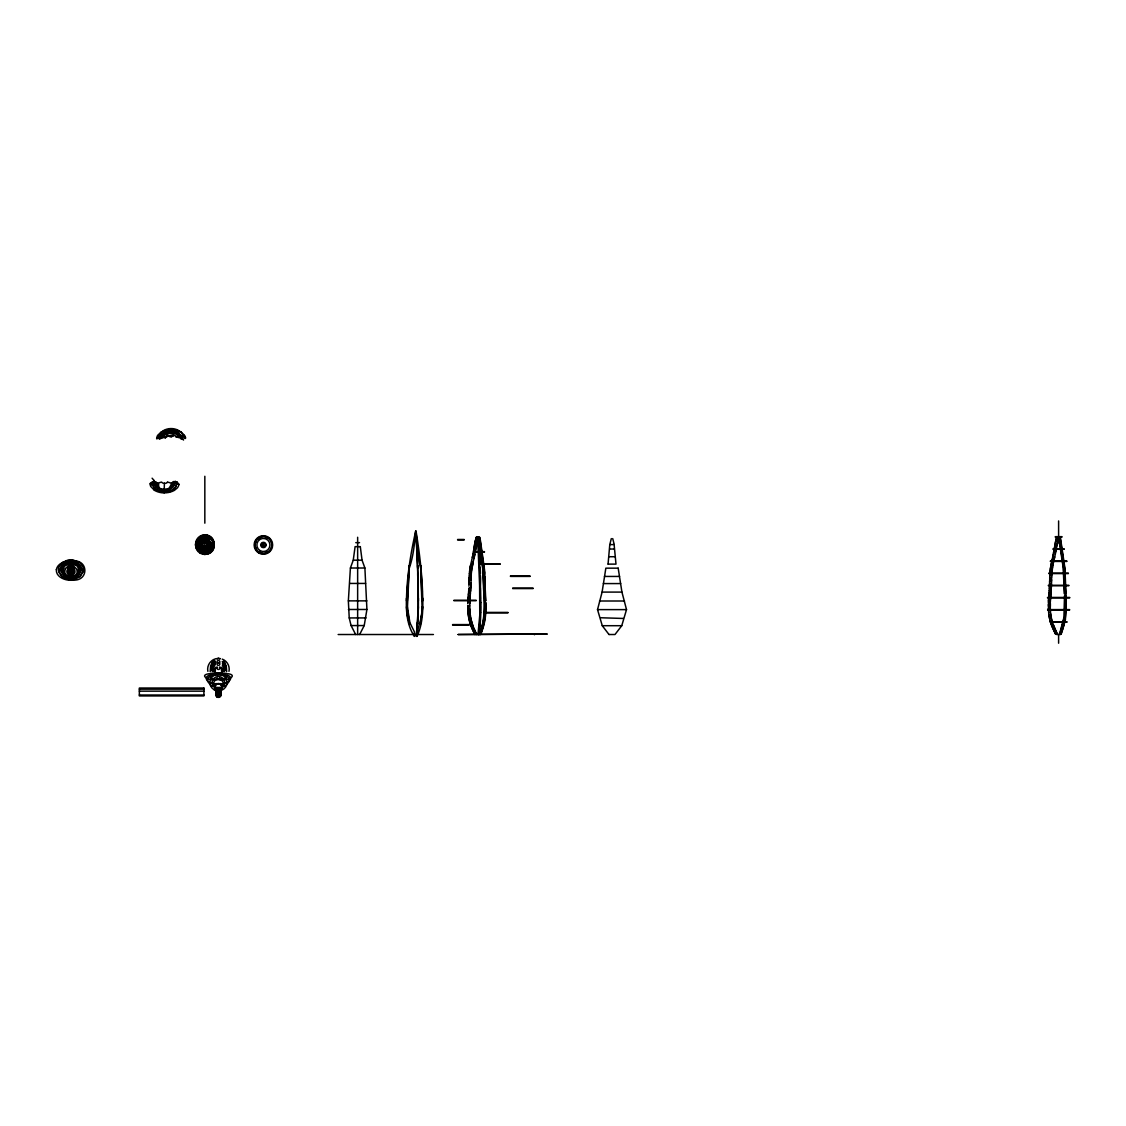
<?xml version="1.0" encoding="UTF-8"?>
<svg xmlns="http://www.w3.org/2000/svg" width="1126" height="1126" viewBox="0 0 1126 1126"><rect width="100%" height="100%" fill="white"/><g stroke="black" fill="none" stroke-linecap="round" stroke-linejoin="round"><path stroke-width="1.5" d="M418.154 609.447L418.154 598.202M418.379 609.476L418.393 598.173M422.757 598.173C423.052 611.122 422.616 624.466 416.958 636.401C417.31 626.408 423.137 617.175 422.109 606.773M469.781 605.858L469.908 611.052M1048.517 609.405L1048.517 602.129M1048.447 606.295L1048.461 604.212M1050.291 606.295L1050.305 604.212M266.06 544.984A2.646 2.646 0 0 0 262.076 542.676A2.646 2.646 0 0 0 262.076 547.278A2.646 2.646 0 0 0 266.06 544.984L266.06 544.871M164.396 483.434L164.129 492.878A19.424 19.424 0 0 1 154.332 490.274M467.937 605.169L467.811 605.774A72.669 70.192 -90 0 0 468.022 612.417L469.443 612.417L468.078 612.882A48.432 46.785 -90 0 0 470.161 623.593L470.64 624.578M469.655 605.858L469.95 600.665M211.899 668.168L212.364 671.11M469.078 581.931L469.232 580.706M1049.601 581.452L1049.742 580.411M1050.333 603.17L1050.305 607.322M1051.445 581.452L1051.585 580.411M417.929 617.864L418.154 606.773M418.379 606.844L416.268 636.401L417.465 622.734M469.204 581.931L468.937 586.21M469.106 580.706L469.317 577.638M469.12 580.087L469.176 578.243M471.09 579.989L470.865 584.141M1049.77 579.383L1049.531 583.535M1051.417 582.494L1051.614 579.383M176.655 481.872C177.387 494.877 151.348 494.624 152.46 481.801M469.19 582.536L469.134 584.38M470.978 579.989L471.147 577.919M1049.643 579.383L1049.798 578.342M1051.487 579.383L1051.67 577.3M471.006 583.099L470.823 585.182A134.853 130.264 -90 0 1 470.682 588.279M1051.374 583.535L1051.529 582.494M471.006 578.947L471.287 574.809M1049.671 578.342L1049.826 577.3M469.697 603.775L470.063 598.596M1049.657 583.535L1049.502 584.563A134.853 130.264 -90 0 1 1049.348 587.673M1050.22 603.17L1051.191 589.742M1051.191 587.673A134.853 130.264 -90 0 0 1051.346 584.563L1051.501 583.535M467.867 603.353L468.008 602.621M1049.699 577.3L1050.192 571.107M1051.543 577.3L1051.867 573.162M469.19 577.638L469.359 576.413M467.881 602.748L468.078 600.974M360.207 546.645L355.098 546.645L353.254 560.185L350.397 568.011L348.356 600.862L349.229 617.935L351.073 625.563L355.647 634.515M469.218 577.019L470.626 576.413L469.401 575.555M1048.405 602.129L1048.672 599.018M1050.248 602.129L1050.291 601.087M471.062 576.878L471.118 575.836M1051.585 576.259L1052.585 567.025M1048.447 601.087L1048.742 597.99M408.977 573.655L407.359 609.447L409.639 624.114L407.302 615.345L406.472 606.844M469.289 575.555L469.528 573.584M1049.784 575.231L1050.305 570.08M468.965 587.983L470.189 588.11M1050.347 600.059L1050.994 590.77M468.008 600.257L468.36 596.611M468.12 600.257L468.163 599.525M470.612 589.32L470.795 588.279A134.853 130.264 -90 0 0 470.95 585.182M1049.291 588.701L1049.474 587.673M1051.135 588.701L1051.318 587.673A134.853 130.264 -90 0 0 1051.473 584.563M417.929 615.19L417.535 624.128L418.168 615.345M468.768 589.306L470.063 588.11M468.937 588.574L468.571 592.22M471.161 574.809L471.358 573.781M468.092 598.793L468.641 592.952M470.471 591.375L470.738 589.32M1049.404 588.701L1049.15 590.77M1051.065 589.742L1051.248 588.701M469.95 598.596L470.218 596.541M1048.616 597.99L1048.883 595.921M406.472 600.848C406.767 577.103 410.54 554.203 415.663 531.148C414.551 543.464 413.411 556.3 409.315 568.109M407.33 600.876L409.287 565.548L407.091 591.924M469.373 573.979L469.556 573.19M468.838 590.038L468.74 591.488M422.743 606.844L420.434 624.128L422.109 609.447L420.913 573.655M470.021 597.568L470.288 595.513M470.668 590.348L470.316 593.444M1049.263 590.77L1048.996 592.825M468.683 592.22L468.346 595.147M1048.77 595.921L1048.968 594.894M471.231 573.781L471.428 572.754M470.161 595.513L470.443 593.444M1048.841 594.894L1049.038 593.866M1048.925 593.866L1049.122 592.825M469.429 573.19L469.683 571.628M479.704 624.24L479.76 623.579A48.432 12.541 -90 0 0 480.323 612.882M471.315 572.754L471.527 571.726M608.054 564.126L609.785 544.59L611.319 538.594M1051.825 572.135L1052.022 570.08M479.676 624.578L480.267 598.596M469.528 572.022L469.767 570.84A53.457 51.627 90 0 1 469.964 569.334M359.644 634.515L364.219 625.563L366.921 609.476L364.894 568.011L362.051 560.185L360.306 546.645M471.4 571.726L472.85 563.591M469.612 571.234L469.655 570.84A53.457 51.627 -90 0 1 469.838 569.334L470.063 568.658M471.512 570.699L471.639 569.672M1050.178 570.08L1051.529 562.986M217.937 673.545L217.585 674.544M217.191 678.049L217.022 679.203M217.557 674.784L217.909 673.77M478.001 634.515L479.76 615.176L479.634 588.279A134.853 34.906 90 0 1 479.592 585.182L477.649 537.271M478.451 634.515L479.577 625.141A66.082 17.101 90 0 1 478.494 634.501M1050.305 569.066L1050.994 564.999M1052.148 569.066L1052.951 564.999M608.997 634.515L602.269 625.704L597.526 609.616L602.1 592.093L605.844 568.166L618.16 568.166M469.894 568.996L470.274 567.293M228.986 671.335C230.098 666.325 227.072 660.849 222.244 659.132M471.78 568.658L473.3 561.578M478.916 542.113A73.134 18.931 -90 0 1 479.057 545.04L479.338 551.641L473.427 551.641L474.482 545.04A73.134 70.642 -90 0 1 475.496 539.945C477.368 541.451 473.483 534.808 479.76 537.271C481.154 539.27 478.029 540.17 480.309 539.945A73.134 51.712 90 0 1 481.055 545.04L483.716 563.802M473.666 550.91L474.609 545.04A73.134 70.642 -90 0 1 475.608 539.945M470.105 567.631L470.457 566.279M476.579 544.322L474.539 555.54M1055.245 543.703L1052.543 557.947M1057.68 540.663L1055.653 551.881M1057.089 543.703L1055.456 552.894M473.469 552.106L472.709 555.442M475.13 552.486L476.762 543.295M1053.612 552.894L1055.625 541.676M470.274 566.617L470.654 565.266M473.216 553.499L472.962 554.794M1052.641 566.012L1053.162 563.985M217.417 667.282C215.488 669.998 220.949 670.561 219.866 667.352M217.093 667.746L216.994 667.352M476.636 543.295L476.96 542.282M1055.315 542.69L1056.061 539.65M470.401 565.942L470.724 564.928M1055.259 553.908L1055.583 552.894M470.612 564.928L472.132 564.253L470.851 563.802L471.541 561.227M474.862 554.527L473.877 558.566M1053.542 553.908L1052.894 556.948M1055.386 553.908L1053.922 559.96M476.833 542.282L477.635 539.27M1057.356 541.676L1058.722 536.666M472.836 555.442L472.301 557.37M1051.191 563.985L1052.669 557.947M1053.035 563.985L1053.823 560.973M472.695 556.089L471.569 560.593M474.44 556.54L472.948 562.592M1051.628 561.973L1051.853 560.973M1053.472 561.973L1054.049 559.96M1054.738 556.948L1054.274 558.96M477.044 541.268L478.212 537.271M1055.724 540.663L1056.315 538.65M1052.078 559.96L1052.317 558.96M483.631 624.578L483.87 623.579A48.432 34.244 -90 0 0 485.419 612.882M1057.793 539.65L1058.609 536.666L1063.226 568.039L1063.929 584.563A134.853 95.358 -90 0 0 1064.028 587.673L1064.351 593.866M222.399 671.209L221.541 667.282M226.678 671.659L226.242 665.593L222.244 661.483M475.735 539.481L476.368 537.271M1056.202 538.65L1056.878 536.666M153.84 481.154C154.783 492.132 173.545 493.709 175.234 481.168M609.039 634.515L614.993 634.515L621.763 625.704L626.52 609.616L621.932 592.093L618.188 568.166M221.498 671.279L221.555 668.914L220.175 667.211M224.496 671.11L224.961 668.168M165.409 437.901C169.266 427.979 174.826 437.184 178.527 437.254M479.071 634.515C485.461 619.947 484.546 603.761 483.518 588.279A134.853 95.358 90 0 1 483.406 585.182L482.702 568.658L478.086 537.271L478.888 551.641M479.395 634.515C485.799 619.947 484.884 603.761 483.842 588.279A134.853 95.358 90 0 1 483.73 585.182L483.04 568.658L478.423 537.271M1059.904 633.91L1064.506 616.598L1064.788 595.921M1060.931 633.91C1067.335 619.342 1066.406 603.156 1065.379 587.673A134.853 95.358 -90 0 1 1065.28 584.563L1064.577 568.039L1059.96 536.666M212.251 666.437L215.53 662.75M161.862 434.608L161.046 435.227M211.885 662.933L210.9 667.591L212.547 671.518M222.807 671.504L223.652 668.253L222.357 665.156M217.093 658.935L218.43 658.02L219.767 658.935M178.795 437.029L180.118 435.551M224.313 671.518L225.96 667.591L224.961 662.933M215.319 667.282L214.461 671.209M212.293 662.327L214.433 660.329M172.855 482.407L173.798 481.464M173.179 482.083L172.32 482.941M179.597 436.226L180.357 437.029A4.814 4.814 0 0 1 180.737 438.098L176.683 437.043M150.56 483.673L152.038 482.111M172.559 487.065L173.559 485.813A5.166 5.166 0 0 0 174.178 484.011L167.436 482.027M163.073 435.509L162.074 436.747A5.081 5.081 0 0 0 161.539 438.098L159.484 438.887A6.446 6.446 0 0 1 160.525 435.466L161.919 434.059M157.246 437.761L159.385 435.889M157.387 437.634L157.513 437.507A42.126 12.879 -88.5 0 0 159.357 438.788M222.315 671.392L224.482 666.874L222.554 662.327M215.249 664.467L213.264 667.788L214.053 671.504M173.39 489.796L175.093 488.121A6.418 6.418 0 0 0 176.261 484.813M215.235 661.624L212.392 666.325L214.545 671.392M216.685 667.211L215.305 668.914L215.362 671.279M161.187 432.018L157.696 435.312A7.755 7.755 0 0 0 156.711 438.225L157.387 438.605M184.903 438.577L185.579 438.225A7.263 7.263 0 0 0 184.903 435.889L181.272 432.159M178.288 484.462L178.935 484.138A7.713 7.713 0 0 1 177.415 487.84L174.46 490.331A19.818 19.818 0 0 1 164.143 492.808L164.227 489.571C166.845 497.059 170.392 484.588 172.067 483.153A7.572 7.572 0 0 1 164.199 490.303A7.601 7.601 0 0 1 157.232 484.771A7.361 7.361 0 0 1 156.936 483.153L158.358 483.814M209.605 675.051C200.935 678.274 211.083 684.791 216.164 683.637A28.629 26.94 0 0 0 220.696 683.623C225.777 684.791 235.925 678.274 227.255 675.051M215.39 661.145L210.618 665.593L210.182 671.659M262.639 543.14L262.71 543.112A2.238 2.238 0 0 1 263.4 542.971M215.545 658.823C210.238 660.174 206.677 665.987 207.874 671.335M167.83 436.367L161.539 438.098M211.604 674.404L216.164 673.658M215.418 673.067L210.703 674.938L207.691 678.795A5.771 5.363 0 0 0 207.691 681.469L210.703 685.326L216.445 687.367A14.948 13.906 0 0 0 221.428 687.198L226.157 685.326L229.169 681.469A5.771 5.363 0 0 0 229.169 678.795L226.157 674.938L221.428 673.067M209.323 673.658C197.613 675.431 210.59 681.033 215.798 679.611A57.412 54.527 0 0 0 222.399 679.541C227.86 680.864 238.473 674.967 227.536 673.658M216.488 658.611L220.358 658.611M210.52 673.447L214.461 673.024A57.412 54.527 0 0 1 219.725 672.912M221.625 679.048C229.057 679.499 227.156 673.981 220.823 674.882A32.724 32.091 0 0 0 216.037 674.882C209.703 673.981 207.803 679.499 215.235 679.048M1055.329 536.666L1061.888 536.666M1055.329 537.116L1061.888 537.116M457.592 539.481L464.165 539.481M478.789 539.945L477.987 539.945L478.747 539.481M457.592 539.945L464.165 539.945M355.774 542.648L359.532 542.648M609.912 544.59L614.12 544.59L615.992 564.126L608.139 564.126M1053.106 548.812L1064.112 548.812M609.799 549.038L614.247 549.038M1053.106 549.277L1064.112 549.277M484.462 551.641L480.647 551.641L484.462 552.106M473.356 552.106L479.366 552.106L480.028 563.802L479.268 564.253L480.07 564.59M608.8 556.723L615.232 556.723M353.297 560.185L361.995 560.185M1050.389 560.973L1066.829 560.973M1050.389 561.438L1066.829 561.438M500.099 563.802L482.561 563.802L500.099 564.253M350.453 568.011L364.838 568.011M1048.827 573.134L1068.391 573.134M1048.827 573.584L1068.391 573.584M510.458 575.949L530.022 575.949M510.458 576.413L530.022 576.413M604.465 576.442L619.567 576.442M349.707 583.437L365.584 583.437M603.367 583.578L620.679 583.578M1048.39 585.281L1068.827 585.281M1048.39 585.745L1068.827 585.745M512.64 588.11L533.091 588.11M512.64 588.574L533.091 588.574M602.143 592.093L621.904 592.093M1047.518 597.442L1069.7 597.442M1047.518 597.906L1069.7 597.906M453.947 600.257L476.129 600.257M453.947 600.721L476.129 600.721M348.384 600.862L366.907 600.862M599.553 601.002L624.48 601.002M348.398 609.476L366.893 609.476M597.526 609.616L626.506 609.616M1047.616 609.588L1069.601 609.588M1047.616 610.053L1069.601 610.053M507.953 612.417L484.518 612.417L485.742 612.882A48.432 34.244 -90 0 1 484.222 623.593L482.604 624.578L483.842 625.043A66.082 46.729 -90 0 1 480.732 634.501M485.968 612.882L507.953 612.882M349.257 617.935L366.049 617.935M1050.305 621.749L1066.913 621.749M1050.305 622.214L1066.913 622.214M452.582 624.578L469.176 624.578M470.513 624.578L472.047 624.578L470.668 625.043A66.082 63.83 -90 0 0 474.933 634.501M452.582 625.043L469.176 625.043M351.115 625.563L364.177 625.563M602.283 625.704L621.749 625.704M338.152 634.515L433.426 634.515M1056.652 634.515L1060.565 634.515M139.357 689.154L203.905 689.154M139.357 691.153L203.905 691.153M139.357 695.024L203.905 695.024M623.368 618.455L623.044 618.455M622.622 618.441L601.017 617.766M221.062 672.954L226.34 673.447M181.173 435.213L182.285 437.479A6.812 6.812 0 0 1 182.75 438.901M225.256 674.404L220.696 673.658A28.629 26.94 0 0 0 217.304 673.587M165.198 437.859L163.734 437.254A7.46 7.46 0 0 1 178.204 436.874M175.445 436.691L176.163 436.888M150.785 484.49L150.152 484.18A7.263 7.263 0 0 0 150.729 486.474L154.361 490.204M182.764 435.818L185.03 437.761M178.71 435.1L179.47 435.509M222.413 663.425L224.609 666.437M163.411 436.987L162.271 435.692M156.683 482.941L155.36 481.604M176.965 482.111L178.443 483.673M156.43 487.037L155.275 485.531A4.926 4.926 0 0 1 154.825 484.011L161.539 482.069A3.448 3.448 0 0 0 164.382 483.307M223.595 661.215L224.567 662.327M155.838 482.083L155.881 482.139A7.136 7.136 0 0 0 156.176 483.87M154.431 487.783L153.952 487.15A6.981 6.981 0 0 1 153.361 486.122A6.798 6.798 0 0 1 152.911 484.813M162.552 436.086L162.608 436.17A7.319 7.319 0 0 1 163.003 434.903M219.443 667.282L219.866 668.295M1054.992 629.293L1057.398 633.91L1055.428 633.91L1051.585 625.493M1056.793 632.995L1057.272 633.91M1055.555 633.91L1052.852 628.364M476.875 634.515L475.805 632.699M476.284 633.614L476.762 634.515M1056.441 632.08L1052.43 622.594M474.905 630.841L475.932 632.699M475.468 631.77L473.666 628.026M474.595 629.913L473.272 627.069M1054.302 627.407L1054.696 628.364M1052.458 627.407L1051.234 624.536M1053.908 626.464L1053.19 624.536M473.399 627.069L472.23 624.17M473.033 626.112L470.865 619.23M1051.346 624.536L1050.023 620.609M470.527 624.24L470.302 623.579A48.432 46.785 90 0 1 468.191 612.882M1051.022 623.565L1049.333 617.611M1052.134 621.608L1052.557 622.594M472.033 623.199L471.217 620.229M1051.614 619.624L1052.261 621.608M612.713 538.594L614.247 544.59M420.674 568.109L418.675 560.284L415.93 531.134L417.943 576.287M1051.98 620.609L1051.388 618.624M479.437 537.271L479.901 539.481M1060.284 536.666L1064.9 568.039L1065.604 584.563A134.853 95.358 90 0 0 1065.717 587.673L1066.026 593.866M1058.933 536.666L1063.549 568.039L1064.253 584.563A134.853 95.358 -90 0 0 1064.366 587.673L1064.675 593.866M1050.685 614.557L1051.501 618.624M1049.657 618.624L1049.15 616.598M470.992 619.23L470.471 617.217M1051.121 616.598L1051.304 617.611M470.781 618.23L469.936 613.121M1048.982 615.584L1049.263 616.598M483.392 563.802L480.732 545.04A73.134 51.712 -90 0 0 479.986 539.945M483.786 564.253L484.462 569.334A53.457 37.791 90 0 1 484.602 570.84C485.714 573.387 483.392 577.089 484.898 576.413L485.179 588.11L483.969 588.574L485.207 588.574L485.799 600.257L484.588 600.721L485.827 600.848M483.462 564.253L484.138 569.334A53.457 37.791 90 0 1 484.264 570.84L484.546 575.949M219.345 673.179L219.246 674.488M219.697 678.148L219.922 679.808L219.711 678.232M1050.952 615.584L1050.558 613.543M1048.841 614.557L1049.108 615.584M470.429 616.189L470.161 614.149M1048.968 614.557L1048.616 612.502M1050.685 613.543L1050.375 611.474M407.345 606.773L409.92 622.734L414.354 631.742L414.382 636.401C406.908 625.085 405.965 611.334 406.458 598.173M417.859 567.926L417.633 565.548L417.718 576.329M417.633 568.109L416.029 531.134C419.787 554.274 422.531 577.328 422.743 600.848M1048.742 612.502L1048.461 610.447M470.063 613.121L469.697 608.983M1059.102 536.666L1059.186 537.651M1058.609 536.666L1058.736 537.651M1058.159 536.666L1058.384 539.65M1058.693 537.651L1058.834 539.65M1050.488 611.474L1050.206 608.364M479.465 561.874L478.831 551.473M479.24 558.017L478.986 553.499M479.409 561.578L479.592 563.802M479.465 562.592L479.986 578.947M422.306 591.924L420.688 565.534L422.109 600.876M1066.139 595.921L1065.407 619.624L1061.255 633.91L1059.58 633.91L1064.183 616.598L1064.464 595.921M1048.573 610.447L1048.362 608.364M1059.003 542.69L1059.045 543.703M484.884 588.574L485.475 600.257M480.211 567.293L480.295 569.334A53.457 13.836 90 0 1 480.352 570.84L480.422 573.584M479.775 567.293L479.859 569.334A53.457 13.836 90 0 1 479.901 570.84L479.915 571.234M478.649 545.772L478.86 550.91M484.856 588.11L484.56 576.413M1050.375 609.405L1050.192 607.322M485.883 602.621L485.939 605.774A72.669 51.388 -90 0 1 485.785 612.417M485.559 602.621L485.616 605.774A72.669 51.388 -90 0 1 485.461 612.417M479.943 572.416L479.957 573.19M480.169 593.444L480.197 594.472M418.042 580.735L418.225 591.924M417.985 591.995L417.718 573.655M480.197 592.22L480.07 588.279A134.853 34.906 90 0 1 480.042 585.182L480.014 583.099M480.267 595.879L480.323 598.793M480.112 590.348L480.225 593.683M480.239 594.415L480.253 597.568M418.225 589.25L418.379 600.848M417.999 589.32L418.154 600.876M480.126 588.11L480.014 582.072M417.943 573.613L418.042 583.409M480.45 575.555L479.676 576.413L480.464 576.413C480.858 579.96 480.14 587.434 480.577 588.574L480.788 600.257C479.029 600.285 481.661 601.059 480.83 602.621M480.014 576.413L480.056 582.536M480.83 602.748L480.844 605.774A72.669 18.804 -90 0 1 480.788 612.417L479.986 612.417L480.774 612.882A48.432 12.541 90 0 1 480.211 623.593L479.296 624.578L480.084 625.043A66.082 17.101 -90 0 1 478.93 634.501M480.38 603.353L480.394 605.169M1058.609 520.944L1058.609 541.916M1058.609 634.473L1058.609 643.213M357.646 537.271L357.646 634.515M204.833 476.284L204.833 523.182M204.833 534.723L204.833 554.513M70.966 560.382L70.966 580.171M475.059 634.501A66.082 63.83 -90 0 1 470.767 625.043M468.149 612.417A72.669 70.192 -90 0 1 467.937 605.774M478.466 542.113A73.134 18.931 90 0 1 478.606 545.04M480.394 605.774A72.669 18.804 90 0 1 480.338 612.417M483.547 625.043A66.082 46.729 90 0 1 480.394 634.501M534.188 634.051A3.617 1.492 90 0 1 534.174 634.515M266.707 552.204A7.966 7.966 0 0 1 266.172 552.43M260.641 552.43A7.966 7.966 0 0 1 260.092 552.204M256.151 548.263A7.966 7.966 0 0 1 255.912 547.658M255.926 542.225A7.966 7.966 0 0 1 256.151 541.648M258.192 538.946A7.966 7.966 0 0 1 260.627 537.496M266.158 537.496A7.966 7.966 0 0 1 266.707 537.721M158.921 436.198A7.84 7.84 0 0 1 159.54 434.509C164.227 426.74 177.275 426.613 182.412 433.96A7.586 7.586 0 0 1 183.003 435.1A7.432 7.432 0 0 1 183.369 436.198M159.582 434.833A36.708 10.444 -81.5 0 1 160.765 435.959M160.722 438.591A49.614 6.897 -71.7 0 1 161.708 437.395M162.2 434.777A9.993 9.993 0 0 1 180.315 435.34M182.187 438.633A37.848 9.543 70.8 0 1 183.51 440.069M185.452 437.451A66.617 12.766 77 0 1 184.889 436.902M161.285 432.201A19.705 19.705 0 0 1 181.187 432.285M157.147 438.394A66.448 13.005 -77.9 0 1 156.598 438.788M183.96 435.143A41.521 13.188 84.2 0 1 182.468 437.493M182.806 439.14A56.736 13.118 78.3 0 1 180.864 438.873M162.031 434.214A14.427 14.427 0 0 1 180.371 435.523M163.2 435.649A12.442 12.442 0 0 1 178.499 435.396M169.674 436.649A23.899 3.716 6.3 0 1 171.588 437.057M172.799 435.846A3.477 3.477 0 0 1 173.305 436.114M168.759 436.1A3.899 3.899 0 0 1 172.742 435.959M167.225 436.269A16.89 3.969 -1.6 0 1 168.154 436.001M163.214 435.002A8.712 8.712 0 0 1 179.301 435.523M180.807 438.084A52.049 6.784 77.4 0 1 180.934 437.282M173.376 482.111A8.276 8.276 0 0 1 164.255 489.247M164.227 489.472A8.614 8.614 0 0 1 156.092 483.899M173.812 482.843A49.361 7.009 87.1 0 1 174.389 484.011M163.974 492.118A7.277 7.277 0 0 1 158.639 483.856M175.163 482.59A39.494 11.795 -82.1 0 1 176.669 481.661M154.684 487.952A51.74 6.728 85 0 1 155.275 489.937M178.893 484.616A66.293 15.173 -87.7 0 1 178.401 484.25M150.518 483.096A66.307 14.976 89.3 0 1 150.025 483.645M152.587 484.462A38.284 10.345 -85.5 0 1 153.798 482.913M176.486 482.421A57.454 16.2 -79.7 0 1 174.206 483.8M178.218 483.969A42.014 12.316 87.4 0 1 176.458 482.252M173.46 489.909A14.131 14.131 0 0 1 164.157 492.034M164.143 491.949A14.356 14.356 0 0 1 154.304 487.896M172.644 487.178A12.231 12.231 0 0 1 164.326 489.613A12.133 12.133 0 0 1 156.345 487.15M167.394 482.392A3.42 3.42 0 0 1 164.424 483.307M154.276 480.591A56.483 14.413 74.9 0 1 152.109 478.198M152.77 484.053A42.07 13.174 83.9 0 1 150.912 485.095M220.006 679.175A32.724 32.091 0 0 1 216.854 679.175M216.445 672.912A14.948 13.906 0 0 1 220.414 672.912M218.951 662.764A1.436 1.393 0 0 1 218.951 665.339M217.909 665.339A1.436 1.393 0 0 1 217.909 662.764M204.214 542.985L205.439 543.126L204.214 542.943M262.78 544.928L264.019 545.068L262.794 544.885M217.487 694.7C219.795 697.768 219.274 691.434 217.487 694.7M70.276 568.672C71.754 571.22 71.839 566.223 70.276 568.602M56.356 569.615C55.807 575.977 62.873 579.552 68.292 580.101A21.901 21.901 0 0 0 73.626 580.101C88.588 580.805 88.588 560.199 73.626 560.903A21.901 21.901 0 0 0 68.292 560.903C63.309 561.508 57.356 564.168 56.356 569.615M67.912 568.166L69.84 570.249A4.405 4.405 0 0 0 72.374 570.15L74.006 568.166L71.684 566.35A2.956 2.956 0 0 0 70.248 566.35L67.152 570.164A7.136 7.136 0 0 0 67.278 573.613L70.248 576.92A2.956 2.956 0 0 0 71.684 576.92L74.78 573.12A7.136 7.136 0 0 0 74.654 569.657L72.05 566.462A4.405 4.405 0 0 0 69.559 566.533L67.912 568.166M217.557 672.982L217.557 672.884M59.284 569.784L59.115 570.558A5.982 5.982 0 0 0 59.242 572.852L62.465 577.272L68.686 579.609A16.693 16.679 -87.3 0 0 74.119 579.44L80.129 576.667L83.282 571.149A7.333 7.333 0 0 0 83.282 567.673L79.819 562.662L73.246 560.03A16.299 16.299 0 0 0 67.518 560.227L62.099 562.662L58.636 567.673A7.333 7.333 0 0 0 58.636 571.149L62.099 576.16L68.686 578.792A16.299 16.299 0 0 0 74.415 578.595L79.819 576.16L82.803 572.121A5.982 5.982 0 0 0 82.691 569.84L79.467 565.407L73.246 563.07A16.693 16.679 -87.3 0 0 67.799 563.239L62.634 565.365L59.284 569.784M68.869 569.123L68.77 569.418A4.391 4.391 0 0 0 68.869 572.135L70.319 573.781A1.745 1.745 0 0 0 71.614 573.781L73.162 571.839A4.391 4.391 0 0 0 73.063 569.123L71.614 567.476A1.745 1.745 0 0 0 70.319 567.476L68.869 569.123M68.024 569.376L67.884 569.77A5.63 5.63 0 0 0 67.884 572.979L70.051 575.583A2.562 2.562 0 0 0 71.881 575.583L74.034 572.979A5.63 5.63 0 0 0 74.034 569.77L71.881 567.18A2.562 2.562 0 0 0 70.051 567.18L68.024 569.376M61.494 568.799L61.283 569.404A4.448 4.448 0 0 0 61.283 571.797L63.323 574.739L67.335 577.047A11.274 11.274 0 0 0 73.711 577.328L78.609 574.739L80.65 571.797A4.448 4.448 0 0 0 80.65 569.404L77.933 565.956L72.754 564.14A14.582 14.582 0 0 0 68.25 564.281L63.999 565.956L61.494 568.799M61.733 565.815L61.409 566.617A7.601 7.601 0 0 0 61.423 571.375L64.731 575.71L69.179 577.061A14.582 14.582 0 0 0 73.669 576.92L78.004 575.147L80.509 571.417A7.601 7.601 0 0 0 80.495 566.659L77.961 562.916L74.597 560.973A11.274 11.274 0 0 0 68.207 560.692L63.929 562.887L61.733 565.815M65.491 568.531L65.224 569.193A8.375 8.375 0 0 0 65.238 574.527L69.263 578.82A5.306 5.306 0 0 0 72.655 578.82L76.695 574.527A8.375 8.375 0 0 0 76.695 569.193L72.655 564.9A5.306 5.306 0 0 0 69.263 564.9L65.491 568.531M63.253 565.336L62.887 566.054A7.361 7.361 0 0 0 62.887 571.924L66.983 576.062A9.346 9.346 0 0 0 74.949 576.048L79.031 571.909A7.361 7.361 0 0 0 79.045 566.054L74.949 561.916A9.346 9.346 0 0 0 66.983 561.93L63.253 565.336M547.011 634.051L458.127 634.515L547.011 634.051M203.905 688.028L139.357 688.028L139.357 695.924L203.905 695.924L203.905 688.028M534.723 634.515L534.723 634.051A3.617 1.492 -90 0 1 534.597 634.515M262.4 546.715A1.999 1.999 0 0 0 265.398 544.984A1.999 1.999 0 0 0 262.4 543.253A1.999 1.999 0 0 0 262.4 546.715M259.079 552.472A8.656 8.656 0 0 0 272.056 544.984A8.656 8.656 0 0 0 259.079 537.482A8.656 8.656 0 0 0 259.079 552.472M258.769 553.007A9.261 9.261 0 0 0 272.661 544.984A9.261 9.261 0 0 0 258.769 536.961A9.261 9.261 0 0 0 258.769 553.007M260.12 550.67A6.573 6.573 0 0 0 269.973 544.984A6.573 6.573 0 0 0 260.12 539.284A6.573 6.573 0 0 0 260.12 550.67M259.191 552.261A8.417 8.417 0 0 0 271.816 544.984A8.417 8.417 0 0 0 259.191 537.693A8.417 8.417 0 0 0 259.191 552.261M69.798 571.895A2.336 2.336 0 0 0 73.303 569.869A2.336 2.336 0 0 0 69.798 567.842A2.336 2.336 0 0 0 69.798 571.895M66.715 576.413A7.572 7.572 0 0 0 78.51 570.685A7.572 7.572 0 0 0 67.659 563.338A7.572 7.572 0 0 0 66.715 576.413M216.966 695.798A2.618 2.534 0 0 0 221.048 693.883A2.618 2.534 0 0 0 217.29 691.434A2.618 2.534 0 0 0 216.966 695.798M216.882 693.503A2.773 2.674 0 0 0 221.189 691.477A2.773 2.674 0 0 0 217.219 688.887A2.773 2.674 0 0 0 216.882 693.503M216.305 690.632A3.8 3.659 0 0 0 222.216 687.859A3.8 3.659 0 0 0 216.769 684.298A3.8 3.659 0 0 0 216.305 690.632M214.137 689.717A8.572 8.276 0 0 0 227.002 682.553A8.572 8.276 0 0 0 214.137 675.389A8.572 8.276 0 0 0 214.137 689.717M215.981 687.93A4.898 4.715 0 0 0 223.328 683.848A4.898 4.715 0 0 0 215.981 679.752A4.898 4.715 0 0 0 215.981 687.93M214.869 687.676A6.362 6.123 0 0 0 224.764 683.032A6.362 6.123 0 0 0 215.657 677.092A6.362 6.123 0 0 0 214.869 687.676M216.502 689.562A3.434 3.308 0 0 0 221.85 687.057A3.434 3.308 0 0 0 216.924 683.848A3.434 3.308 0 0 0 216.502 689.562M216.896 696.952A2.731 2.632 0 0 0 221.16 694.953A2.731 2.632 0 0 0 217.234 692.391A2.731 2.632 0 0 0 216.896 696.952M217.332 696.332A1.956 1.886 0 0 0 220.386 694.897A1.956 1.886 0 0 0 217.571 693.067A1.956 1.886 0 0 0 217.332 696.332M217.712 663.144A1.436 1.407 0 0 0 219.866 661.919A1.436 1.407 0 0 0 217.712 660.709A1.436 1.407 0 0 0 217.712 663.144M201.54 550.98A6.573 6.573 0 0 0 211.392 545.28A6.573 6.573 0 0 0 201.54 539.593A6.573 6.573 0 0 0 201.54 550.98M201.273 552.894A8.417 8.417 0 0 0 214.207 546.166A8.417 8.417 0 0 0 201.92 538.341A8.417 8.417 0 0 0 201.273 552.894M200.203 553.204A9.261 9.261 0 0 0 214.095 545.181A9.261 9.261 0 0 0 200.203 537.158A9.261 9.261 0 0 0 200.203 553.204M200.189 552.134A9.275 9.275 0 0 0 214.109 544.097A9.275 9.275 0 0 0 200.189 536.06A9.275 9.275 0 0 0 200.189 552.134M200.766 552.542A7.235 7.235 0 0 0 212.054 547.067A7.235 7.235 0 0 0 201.667 540.03A7.235 7.235 0 0 0 200.766 552.542M203.834 545.702A1.999 1.999 0 0 0 206.832 543.971A1.999 1.999 0 0 0 203.834 542.239A1.999 1.999 0 0 0 203.834 545.702M201.075 551.191A8.656 8.656 0 0 0 214.053 543.703A8.656 8.656 0 0 0 201.075 536.201A8.656 8.656 0 0 0 201.075 551.191M200.85 550.558A7.952 7.952 0 0 0 212.786 543.675A7.952 7.952 0 0 0 200.85 536.778A7.952 7.952 0 0 0 200.85 550.558M199.358 551.374A7.572 7.572 0 0 0 210.717 544.829A7.572 7.572 0 0 0 199.358 538.27A7.572 7.572 0 0 0 199.358 551.374M202.244 549.277A5.151 5.151 0 0 0 209.985 544.815A5.151 5.151 0 0 0 202.244 540.353A5.151 5.151 0 0 0 202.244 549.277M201.765 549.066A4.391 4.391 0 0 0 208.606 545.744A4.391 4.391 0 0 0 202.3 541.465A4.391 4.391 0 0 0 201.765 549.066M202.835 548.165A3.561 3.561 0 0 0 208.38 545.463A3.561 3.561 0 0 0 203.271 542.014A3.561 3.561 0 0 0 202.835 548.165M203.496 546.884A2.646 2.646 0 0 0 207.48 544.59A2.646 2.646 0 0 0 203.496 542.296A2.646 2.646 0 0 0 203.496 546.884"/></g></svg>
